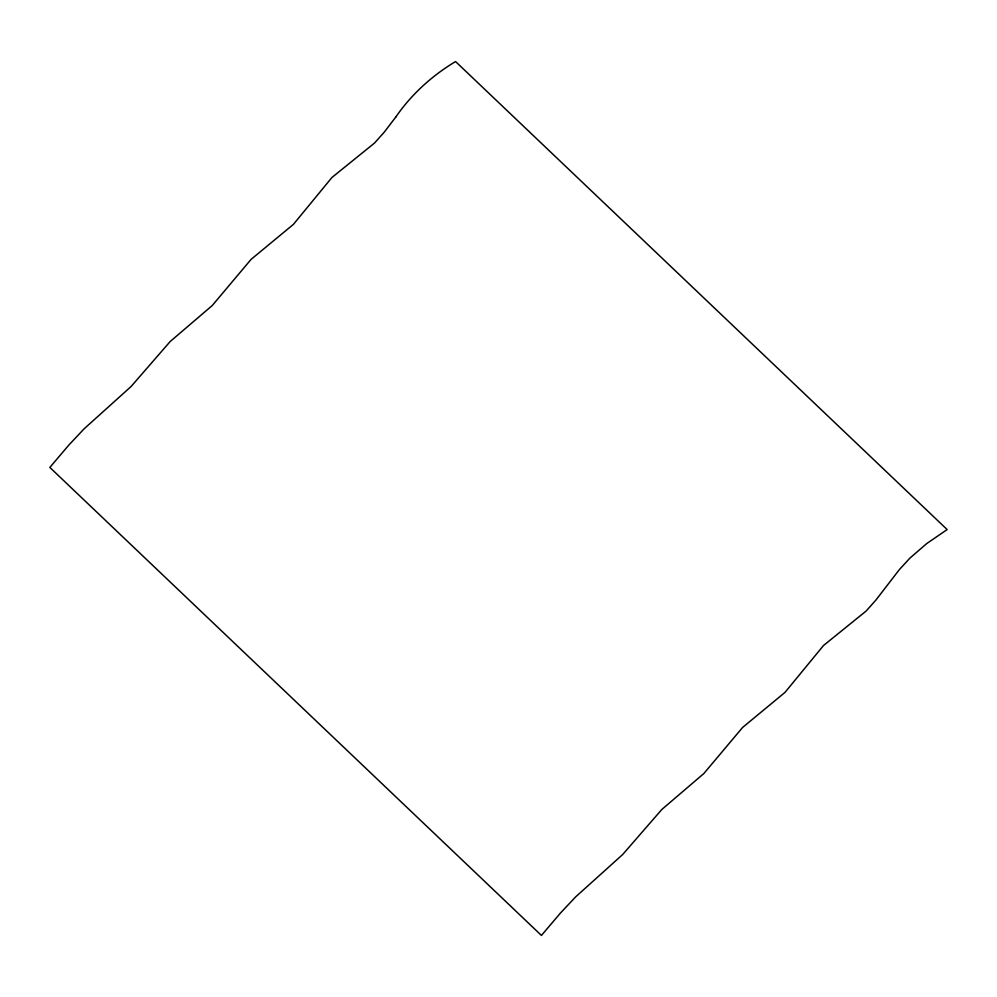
<?xml version="1.0" encoding="UTF-8"?>
<svg xmlns="http://www.w3.org/2000/svg" width="997" height="997" viewBox="0 0 997 997"><rect width="100%" height="100%" fill="white"/><g stroke="black" fill="none" stroke-linecap="round" stroke-linejoin="round"><path stroke-width="1.5" d="M395.797 117.035L384.194 132.215L374.523 143.045L331.939 177.478L293.43 224.362L251.045 259.407L212.274 305.518L170.2 341.497L131.081 386.524L84.172 428.76L68.818 445.098L49.85 467.431L541.433 935.448L560.401 913.102L575.755 896.777L622.664 854.541L661.784 809.514L703.857 773.522L742.628 727.424L785.013 692.379L823.522 645.495L866.106 611.061L875.777 600.231L899.356 569.611L909.875 558.146L926.749 543.552L947.15 529.569L455.567 61.552C432.037 75.647 411.362 94.403 395.797 117.035"/></g></svg>
